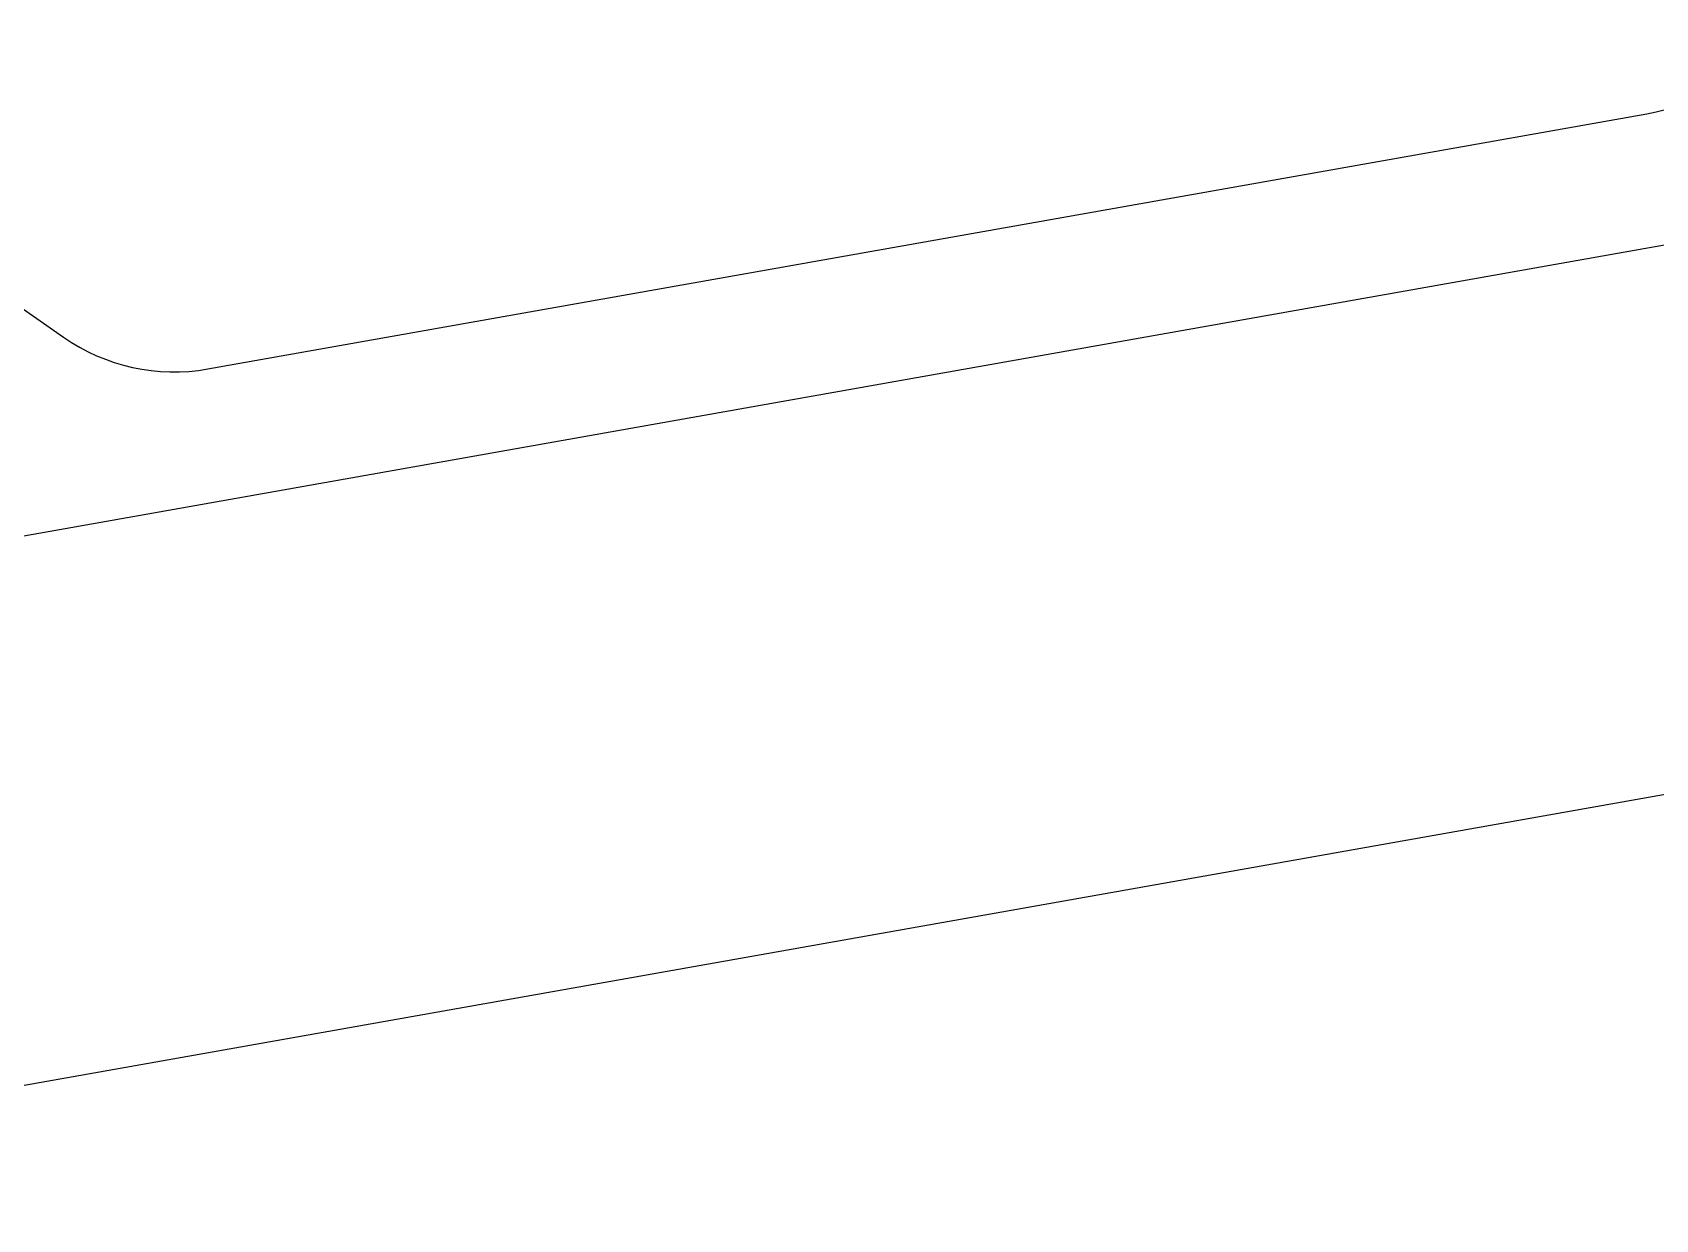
# Model space of a CAD drawing. Header units: millimetres. Extents: x 0 to 8967983, y -224399 to 13801.
# Drawn here: x 71345.552 to 71350.157, y -193466.8 to -193463.434 of the extents above; entities that cross this region are included whole.
import ezdxf

# ---------------------------------------------------------------- set-up
doc = ezdxf.new("R2010")
doc.units = ezdxf.units.MM
doc.header["$LTSCALE"] = 10
doc.layers.add('Архитектура', color=251, linetype='Continuous')

msp = doc.modelspace()

# ---------------------------------------------------------------- linework, layer by layer
at = {"layer": 'Архитектура', "lineweight": 25, "transparency": 33554684}
for points in [[(71390.4931, -193453.1157), (71350.871, -193460.1382), (71350.4759, -193460.7035), (71350.5823, -193461.3037), (71351.5427, -193461.1335), (71351.947, -193463.4145, -0.414362), (71351.7, -193463.7678), (71345.0972, -193464.9381, -0.414326)], [(71390.4931, -193453.1157), (71350.871, -193460.1382), (71350.4759, -193460.7035), (71350.5823, -193461.3037), (71351.5427, -193461.1335), (71351.947, -193463.4145, -0.414362), (71351.7, -193463.7678), (71345.0972, -193464.9381, -0.414326)], [(71390.4931, -193453.1157), (71350.871, -193460.1382), (71350.4759, -193460.7035), (71350.5823, -193461.3037), (71351.5427, -193461.1335), (71351.947, -193463.4145, -0.414362), (71351.7, -193463.7678), (71345.0972, -193464.9381, -0.414326)], [(71390.4931, -193453.1157), (71350.871, -193460.1382), (71350.4759, -193460.7035), (71350.5823, -193461.3037), (71351.5427, -193461.1335), (71351.947, -193463.4145, -0.414362), (71351.7, -193463.7678), (71345.0972, -193464.9381, -0.414326)], [(71390.4931, -193453.1157), (71350.871, -193460.1382), (71350.4759, -193460.7035), (71350.5823, -193461.3037), (71351.5427, -193461.1335), (71351.947, -193463.4145, -0.414362), (71351.7, -193463.7678), (71345.0972, -193464.9381, -0.414326)], [(71390.4931, -193453.1157), (71350.871, -193460.1382), (71350.4759, -193460.7035), (71350.5823, -193461.3037), (71351.5427, -193461.1335), (71351.947, -193463.4145, -0.414362), (71351.7, -193463.7678), (71345.0972, -193464.9381, -0.414326)], [(71390.4931, -193453.1157), (71350.871, -193460.1382), (71350.4759, -193460.7035), (71350.5823, -193461.3037), (71351.5427, -193461.1335), (71351.947, -193463.4145, -0.414362), (71351.7, -193463.7678), (71345.0972, -193464.9381, -0.414326)], [(71390.4931, -193453.1157), (71350.871, -193460.1382), (71350.4759, -193460.7035), (71350.5823, -193461.3037), (71351.5427, -193461.1335), (71351.947, -193463.4145, -0.414362), (71351.7, -193463.7678), (71345.0972, -193464.9381, -0.414326)], [(71390.4931, -193453.1157), (71350.871, -193460.1382), (71350.4759, -193460.7035), (71350.5823, -193461.3037), (71351.5427, -193461.1335), (71351.947, -193463.4145, -0.414362), (71351.7, -193463.7678), (71345.0972, -193464.9381, -0.414326)], [(71390.4931, -193453.1157), (71350.871, -193460.1382), (71350.4759, -193460.7035), (71350.5823, -193461.3037), (71351.5427, -193461.1335), (71351.947, -193463.4145, -0.414362), (71351.7, -193463.7678), (71345.0972, -193464.9381, -0.414326)], [(71390.4931, -193453.1157), (71350.871, -193460.1382), (71350.4759, -193460.7035), (71350.5823, -193461.3037), (71351.5427, -193461.1335), (71351.947, -193463.4145, -0.414362), (71351.7, -193463.7678), (71345.0972, -193464.9381, -0.414326)], [(71390.4931, -193453.1157), (71350.871, -193460.1382), (71350.4759, -193460.7035), (71350.5823, -193461.3037), (71351.5427, -193461.1335), (71351.947, -193463.4145, -0.414362), (71351.7, -193463.7678), (71345.0972, -193464.9381, -0.414326)], [(71390.4931, -193453.1157), (71350.871, -193460.1382), (71350.4759, -193460.7035), (71350.5823, -193461.3037), (71351.5427, -193461.1335), (71351.947, -193463.4145, -0.414362), (71351.7, -193463.7678), (71345.0972, -193464.9381, -0.414326)], [(71390.4931, -193453.1157), (71350.871, -193460.1382), (71350.4759, -193460.7035), (71350.5823, -193461.3037), (71351.5427, -193461.1335), (71351.947, -193463.4145, -0.414362), (71351.7, -193463.7678), (71345.0972, -193464.9381, -0.414326)], [(71390.4931, -193453.1157), (71350.871, -193460.1382), (71350.4759, -193460.7035), (71350.5823, -193461.3037), (71351.5427, -193461.1335), (71351.947, -193463.4145, -0.414362), (71351.7, -193463.7678), (71345.0972, -193464.9381, -0.414326)], [(71390.4931, -193453.1157), (71350.871, -193460.1382), (71350.4759, -193460.7035), (71350.5823, -193461.3037), (71351.5427, -193461.1335), (71351.947, -193463.4145, -0.414362), (71351.7, -193463.7678), (71345.0972, -193464.9381, -0.414326)], [(71390.4931, -193453.1157), (71350.871, -193460.1382), (71350.4759, -193460.7035), (71350.5823, -193461.3037), (71351.5427, -193461.1335), (71351.947, -193463.4145, -0.414362), (71351.7, -193463.7678), (71345.0972, -193464.9381, -0.414326)], [(71390.4931, -193453.1157), (71350.871, -193460.1382), (71350.4759, -193460.7035), (71350.5823, -193461.3037), (71351.5427, -193461.1335), (71351.947, -193463.4145, -0.414362), (71351.7, -193463.7678), (71345.0972, -193464.9381, -0.414326)], [(71390.4931, -193453.1157), (71350.871, -193460.1382), (71350.4759, -193460.7035), (71350.5823, -193461.3037), (71351.5427, -193461.1335), (71351.947, -193463.4145, -0.414362), (71351.7, -193463.7678), (71345.0972, -193464.9381, -0.414326)], [(71390.4931, -193453.1157), (71350.871, -193460.1382), (71350.4759, -193460.7035), (71350.5823, -193461.3037), (71351.5427, -193461.1335), (71351.947, -193463.4145, -0.414362), (71351.7, -193463.7678), (71345.0972, -193464.9381, -0.414326)], [(71390.4931, -193453.1157), (71350.871, -193460.1382), (71350.4759, -193460.7035), (71350.5823, -193461.3037), (71351.5427, -193461.1335), (71351.947, -193463.4145, -0.414362), (71351.7, -193463.7678), (71345.0972, -193464.9381, -0.414326)], [(71390.4931, -193453.1157), (71350.871, -193460.1382), (71350.4759, -193460.7035), (71350.5823, -193461.3037), (71351.5427, -193461.1335), (71351.947, -193463.4145, -0.414362), (71351.7, -193463.7678), (71345.0972, -193464.9381, -0.414326)], [(71390.4931, -193453.1157), (71350.871, -193460.1382), (71350.4759, -193460.7035), (71350.5823, -193461.3037), (71351.5427, -193461.1335), (71351.947, -193463.4145, -0.414362), (71351.7, -193463.7678), (71345.0972, -193464.9381, -0.414326)], [(71390.4931, -193453.1157), (71350.871, -193460.1382), (71350.4759, -193460.7035), (71350.5823, -193461.3037), (71351.5427, -193461.1335), (71351.947, -193463.4145, -0.414362), (71351.7, -193463.7678), (71345.0972, -193464.9381, -0.414326)], [(71390.4931, -193453.1157), (71350.871, -193460.1382), (71350.4759, -193460.7035), (71350.5823, -193461.3037), (71351.5427, -193461.1335), (71351.947, -193463.4145, -0.414362), (71351.7, -193463.7678), (71345.0972, -193464.9381, -0.414326)], [(71390.4931, -193453.1157), (71350.871, -193460.1382), (71350.4759, -193460.7035), (71350.5823, -193461.3037), (71351.5427, -193461.1335), (71351.947, -193463.4145, -0.414362), (71351.7, -193463.7678), (71345.0972, -193464.9381, -0.414326)], [(71390.4931, -193453.1157), (71350.871, -193460.1382), (71350.4759, -193460.7035), (71350.5823, -193461.3037), (71351.5427, -193461.1335), (71351.947, -193463.4145, -0.414362), (71351.7, -193463.7678), (71345.0972, -193464.9381, -0.414326)], [(71390.4931, -193453.1157), (71350.871, -193460.1382), (71350.4759, -193460.7035), (71350.5823, -193461.3037), (71351.5427, -193461.1335), (71351.947, -193463.4145, -0.414362), (71351.7, -193463.7678), (71345.0972, -193464.9381, -0.414326)], [(71390.4931, -193453.1157), (71350.871, -193460.1382), (71350.4759, -193460.7035), (71350.5823, -193461.3037), (71351.5427, -193461.1335), (71351.947, -193463.4145, -0.414362), (71351.7, -193463.7678), (71345.0972, -193464.9381, -0.414326)], [(71390.4931, -193453.1157), (71350.871, -193460.1382), (71350.4759, -193460.7035), (71350.5823, -193461.3037), (71351.5427, -193461.1335), (71351.947, -193463.4145, -0.414362), (71351.7, -193463.7678), (71345.0972, -193464.9381, -0.414326)], [(71390.4931, -193453.1157), (71350.871, -193460.1382), (71350.4759, -193460.7035), (71350.5823, -193461.3037), (71351.5427, -193461.1335), (71351.947, -193463.4145, -0.414362), (71351.7, -193463.7678), (71345.0972, -193464.9381, -0.414326)], [(71390.4931, -193453.1157), (71350.871, -193460.1382), (71350.4759, -193460.7035), (71350.5823, -193461.3037), (71351.5427, -193461.1335), (71351.947, -193463.4145, -0.414362), (71351.7, -193463.7678), (71345.0972, -193464.9381, -0.414326)], [(71390.4931, -193453.1157), (71350.871, -193460.1382), (71350.4759, -193460.7035), (71350.5823, -193461.3037), (71351.5427, -193461.1335), (71351.947, -193463.4145, -0.414362), (71351.7, -193463.7678), (71345.0972, -193464.9381, -0.414326)], [(71390.4931, -193453.1157), (71350.871, -193460.1382), (71350.4759, -193460.7035), (71350.5823, -193461.3037), (71351.5427, -193461.1335), (71351.947, -193463.4145, -0.414362), (71351.7, -193463.7678), (71345.0972, -193464.9381, -0.414326)], [(71390.4931, -193453.1157), (71350.871, -193460.1382), (71350.4759, -193460.7035), (71350.5823, -193461.3037), (71351.5427, -193461.1335), (71351.947, -193463.4145, -0.414362), (71351.7, -193463.7678), (71345.0972, -193464.9381, -0.414326)], [(71390.4931, -193453.1157), (71350.871, -193460.1382), (71350.4759, -193460.7035), (71350.5823, -193461.3037), (71351.5427, -193461.1335), (71351.947, -193463.4145, -0.414362), (71351.7, -193463.7678), (71345.0972, -193464.9381, -0.414326)], [(71390.4931, -193453.1157), (71350.871, -193460.1382), (71350.4759, -193460.7035), (71350.5823, -193461.3037), (71351.5427, -193461.1335), (71351.947, -193463.4145, -0.414362), (71351.7, -193463.7678), (71345.0972, -193464.9381, -0.414326)], [(71390.4931, -193453.1157), (71350.871, -193460.1382), (71350.4759, -193460.7035), (71350.5823, -193461.3037), (71351.5427, -193461.1335), (71351.947, -193463.4145, -0.414362), (71351.7, -193463.7678), (71345.0972, -193464.9381, -0.414326)], [(71390.4931, -193453.1157), (71350.871, -193460.1382), (71350.4759, -193460.7035), (71350.5823, -193461.3037), (71351.5427, -193461.1335), (71351.947, -193463.4145, -0.414362), (71351.7, -193463.7678), (71345.0972, -193464.9381, -0.414326)], [(71390.4931, -193453.1157), (71350.871, -193460.1382), (71350.4759, -193460.7035), (71350.5823, -193461.3037), (71351.5427, -193461.1335), (71351.947, -193463.4145, -0.414362), (71351.7, -193463.7678), (71345.0972, -193464.9381, -0.414326)], [(71390.4931, -193453.1157), (71350.871, -193460.1382), (71350.4759, -193460.7035), (71350.5823, -193461.3037), (71351.5427, -193461.1335), (71351.947, -193463.4145, -0.414362), (71351.7, -193463.7678), (71345.0972, -193464.9381, -0.414326)], [(71390.4931, -193453.1157), (71350.871, -193460.1382), (71350.4759, -193460.7035), (71350.5823, -193461.3037), (71351.5427, -193461.1335), (71351.947, -193463.4145, -0.414362), (71351.7, -193463.7678), (71345.0972, -193464.9381, -0.414326)], [(71390.4931, -193453.1157), (71350.871, -193460.1382), (71350.4759, -193460.7035), (71350.5823, -193461.3037), (71351.5427, -193461.1335), (71351.947, -193463.4145, -0.414362), (71351.7, -193463.7678), (71345.0972, -193464.9381, -0.414326)], [(71390.4931, -193453.1157), (71350.871, -193460.1382), (71350.4759, -193460.7035), (71350.5823, -193461.3037), (71351.5427, -193461.1335), (71351.947, -193463.4145, -0.414362), (71351.7, -193463.7678), (71345.0972, -193464.9381, -0.414326)], [(71390.4931, -193453.1157), (71350.871, -193460.1382), (71350.4759, -193460.7035), (71350.5823, -193461.3037), (71351.5427, -193461.1335), (71351.947, -193463.4145, -0.414362), (71351.7, -193463.7678), (71345.0972, -193464.9381, -0.414326)], [(71390.4931, -193453.1157), (71350.871, -193460.1382), (71350.4759, -193460.7035), (71350.5823, -193461.3037), (71351.5427, -193461.1335), (71351.947, -193463.4145, -0.414362), (71351.7, -193463.7678), (71345.0972, -193464.9381, -0.414326)], [(71337.274, -193458.4091, -0.164997), (71339.1412, -193461.8072), (71339.1625, -193461.9272, 0.414304), (71339.6572, -193462.273), (71343.3787, -193461.6134, 0.228696), (71343.6795, -193461.3963, -0.319049), (71344.1229, -193461.1782, -0.319002), (71344.475, -193461.525), (71344.6878, -193462.7255, -0.4144), (71344.5396, -193462.9375), (71344.2995, -193462.98, 0.668339), (71344.2267, -193463.31), (71345.6399, -193464.2978, 0.198883), (71346.05, -193464.3883), (71350.1317, -193463.6649, 0.198883), (71350.4856, -193463.4389), (71351.4733, -193462.0256, 0.668339), (71351.2915, -193461.7408), (71351.0514, -193461.7833, -0.4144), (71350.8394, -193461.6352), (71350.6266, -193460.4347, -0.710202), (71351.3294, -193460.0405, 0.228696), (71351.6865, -193460.1409), (71360.86, -193458.515, 0.414362)], [(71337.274, -193458.4091, -0.164997), (71339.1412, -193461.8072), (71339.1625, -193461.9272, 0.414304), (71339.6572, -193462.273), (71343.3787, -193461.6134, 0.228696), (71343.6795, -193461.3963, -0.319049), (71344.1229, -193461.1782, -0.319002), (71344.475, -193461.525), (71344.6878, -193462.7255, -0.4144), (71344.5396, -193462.9375), (71344.2995, -193462.98, 0.668339), (71344.2267, -193463.31), (71345.6399, -193464.2978, 0.198883), (71346.05, -193464.3883), (71350.1317, -193463.6649, 0.198883), (71350.4856, -193463.4389), (71351.4733, -193462.0256, 0.668339), (71351.2915, -193461.7408), (71351.0514, -193461.7833, -0.4144), (71350.8394, -193461.6352), (71350.6266, -193460.4347, -0.710202), (71351.3294, -193460.0405, 0.228696), (71351.6865, -193460.1409), (71360.86, -193458.515, 0.414362)], [(71337.274, -193458.4091, -0.164997), (71339.1412, -193461.8072), (71339.1625, -193461.9272, 0.414304), (71339.6572, -193462.273), (71343.3787, -193461.6134, 0.228696), (71343.6795, -193461.3963, -0.319049), (71344.1229, -193461.1782, -0.319002), (71344.475, -193461.525), (71344.6878, -193462.7255, -0.4144), (71344.5396, -193462.9375), (71344.2995, -193462.98, 0.668339), (71344.2267, -193463.31), (71345.6399, -193464.2978, 0.198883), (71346.05, -193464.3883), (71350.1317, -193463.6649, 0.198883), (71350.4856, -193463.4389), (71351.4733, -193462.0256, 0.668339), (71351.2915, -193461.7408), (71351.0514, -193461.7833, -0.4144), (71350.8394, -193461.6352), (71350.6266, -193460.4347, -0.710202), (71351.3294, -193460.0405, 0.228696), (71351.6865, -193460.1409), (71360.86, -193458.515, 0.414362)], [(71337.274, -193458.4091, -0.164997), (71339.1412, -193461.8072), (71339.1625, -193461.9272, 0.414304), (71339.6572, -193462.273), (71343.3787, -193461.6134, 0.228696), (71343.6795, -193461.3963, -0.319049), (71344.1229, -193461.1782, -0.319002), (71344.475, -193461.525), (71344.6878, -193462.7255, -0.4144), (71344.5396, -193462.9375), (71344.2995, -193462.98, 0.668339), (71344.2267, -193463.31), (71345.6399, -193464.2978, 0.198883), (71346.05, -193464.3883), (71350.1317, -193463.6649, 0.198883), (71350.4856, -193463.4389), (71351.4733, -193462.0256, 0.668339), (71351.2915, -193461.7408), (71351.0514, -193461.7833, -0.4144), (71350.8394, -193461.6352), (71350.6266, -193460.4347, -0.710202), (71351.3294, -193460.0405, 0.228696), (71351.6865, -193460.1409), (71360.86, -193458.515, 0.414362)], [(71337.274, -193458.4091, -0.164997), (71339.1412, -193461.8072), (71339.1625, -193461.9272, 0.414304), (71339.6572, -193462.273), (71343.3787, -193461.6134, 0.228696), (71343.6795, -193461.3963, -0.319049), (71344.1229, -193461.1782, -0.319002), (71344.475, -193461.525), (71344.6878, -193462.7255, -0.4144), (71344.5396, -193462.9375), (71344.2995, -193462.98, 0.668339), (71344.2267, -193463.31), (71345.6399, -193464.2978, 0.198883), (71346.05, -193464.3883), (71350.1317, -193463.6649, 0.198883), (71350.4856, -193463.4389), (71351.4733, -193462.0256, 0.668339), (71351.2915, -193461.7408), (71351.0514, -193461.7833, -0.4144), (71350.8394, -193461.6352), (71350.6266, -193460.4347, -0.710202), (71351.3294, -193460.0405, 0.228696), (71351.6865, -193460.1409), (71360.86, -193458.515, 0.414362)], [(71337.274, -193458.4091, -0.164997), (71339.1412, -193461.8072), (71339.1625, -193461.9272, 0.414304), (71339.6572, -193462.273), (71343.3787, -193461.6134, 0.228696), (71343.6795, -193461.3963, -0.319049), (71344.1229, -193461.1782, -0.319002), (71344.475, -193461.525), (71344.6878, -193462.7255, -0.4144), (71344.5396, -193462.9375), (71344.2995, -193462.98, 0.668339), (71344.2267, -193463.31), (71345.6399, -193464.2978, 0.198883), (71346.05, -193464.3883), (71350.1317, -193463.6649, 0.198883), (71350.4856, -193463.4389), (71351.4733, -193462.0256, 0.668339), (71351.2915, -193461.7408), (71351.0514, -193461.7833, -0.4144), (71350.8394, -193461.6352), (71350.6266, -193460.4347, -0.710202), (71351.3294, -193460.0405, 0.228696), (71351.6865, -193460.1409), (71360.86, -193458.515, 0.414362)], [(71337.274, -193458.4091, -0.164997), (71339.1412, -193461.8072), (71339.1625, -193461.9272, 0.414304), (71339.6572, -193462.273), (71343.3787, -193461.6134, 0.228696), (71343.6795, -193461.3963, -0.319049), (71344.1229, -193461.1782, -0.319002), (71344.475, -193461.525), (71344.6878, -193462.7255, -0.4144), (71344.5396, -193462.9375), (71344.2995, -193462.98, 0.668339), (71344.2267, -193463.31), (71345.6399, -193464.2978, 0.198883), (71346.05, -193464.3883), (71350.1317, -193463.6649, 0.198883), (71350.4856, -193463.4389), (71351.4733, -193462.0256, 0.668339), (71351.2915, -193461.7408), (71351.0514, -193461.7833, -0.4144), (71350.8394, -193461.6352), (71350.6266, -193460.4347, -0.710202), (71351.3294, -193460.0405, 0.228696), (71351.6865, -193460.1409), (71360.86, -193458.515, 0.414362)], [(71337.274, -193458.4091, -0.164997), (71339.1412, -193461.8072), (71339.1625, -193461.9272, 0.414304), (71339.6572, -193462.273), (71343.3787, -193461.6134, 0.228696), (71343.6795, -193461.3963, -0.319049), (71344.1229, -193461.1782, -0.319002), (71344.475, -193461.525), (71344.6878, -193462.7255, -0.4144), (71344.5396, -193462.9375), (71344.2995, -193462.98, 0.668339), (71344.2267, -193463.31), (71345.6399, -193464.2978, 0.198883), (71346.05, -193464.3883), (71350.1317, -193463.6649, 0.198883), (71350.4856, -193463.4389), (71351.4733, -193462.0256, 0.668339), (71351.2915, -193461.7408), (71351.0514, -193461.7833, -0.4144), (71350.8394, -193461.6352), (71350.6266, -193460.4347, -0.710202), (71351.3294, -193460.0405, 0.228696), (71351.6865, -193460.1409), (71360.86, -193458.515, 0.414362)], [(71337.274, -193458.4091, -0.164997), (71339.1412, -193461.8072), (71339.1625, -193461.9272, 0.414304), (71339.6572, -193462.273), (71343.3787, -193461.6134, 0.228696), (71343.6795, -193461.3963, -0.319049), (71344.1229, -193461.1782, -0.319002), (71344.475, -193461.525), (71344.6878, -193462.7255, -0.4144), (71344.5396, -193462.9375), (71344.2995, -193462.98, 0.668339), (71344.2267, -193463.31), (71345.6399, -193464.2978, 0.198883), (71346.05, -193464.3883), (71350.1317, -193463.6649, 0.198883), (71350.4856, -193463.4389), (71351.4733, -193462.0256, 0.668339), (71351.2915, -193461.7408), (71351.0514, -193461.7833, -0.4144), (71350.8394, -193461.6352), (71350.6266, -193460.4347, -0.710202), (71351.3294, -193460.0405, 0.228696), (71351.6865, -193460.1409), (71360.86, -193458.515, 0.414362)], [(71337.274, -193458.4091, -0.164997), (71339.1412, -193461.8072), (71339.1625, -193461.9272, 0.414304), (71339.6572, -193462.273), (71343.3787, -193461.6134, 0.228696), (71343.6795, -193461.3963, -0.319049), (71344.1229, -193461.1782, -0.319002), (71344.475, -193461.525), (71344.6878, -193462.7255, -0.4144), (71344.5396, -193462.9375), (71344.2995, -193462.98, 0.668339), (71344.2267, -193463.31), (71345.6399, -193464.2978, 0.198883), (71346.05, -193464.3883), (71350.1317, -193463.6649, 0.198883), (71350.4856, -193463.4389), (71351.4733, -193462.0256, 0.668339), (71351.2915, -193461.7408), (71351.0514, -193461.7833, -0.4144), (71350.8394, -193461.6352), (71350.6266, -193460.4347, -0.710202), (71351.3294, -193460.0405, 0.228696), (71351.6865, -193460.1409), (71360.86, -193458.515, 0.414362)], [(71337.274, -193458.4091, -0.164997), (71339.1412, -193461.8072), (71339.1625, -193461.9272, 0.414304), (71339.6572, -193462.273), (71343.3787, -193461.6134, 0.228696), (71343.6795, -193461.3963, -0.319049), (71344.1229, -193461.1782, -0.319002), (71344.475, -193461.525), (71344.6878, -193462.7255, -0.4144), (71344.5396, -193462.9375), (71344.2995, -193462.98, 0.668339), (71344.2267, -193463.31), (71345.6399, -193464.2978, 0.198883), (71346.05, -193464.3883), (71350.1317, -193463.6649, 0.198883), (71350.4856, -193463.4389), (71351.4733, -193462.0256, 0.668339), (71351.2915, -193461.7408), (71351.0514, -193461.7833, -0.4144), (71350.8394, -193461.6352), (71350.6266, -193460.4347, -0.710202), (71351.3294, -193460.0405, 0.228696), (71351.6865, -193460.1409), (71360.86, -193458.515, 0.414362)], [(71337.274, -193458.4091, -0.164997), (71339.1412, -193461.8072), (71339.1625, -193461.9272, 0.414304), (71339.6572, -193462.273), (71343.3787, -193461.6134, 0.228696), (71343.6795, -193461.3963, -0.319049), (71344.1229, -193461.1782, -0.319002), (71344.475, -193461.525), (71344.6878, -193462.7255, -0.4144), (71344.5396, -193462.9375), (71344.2995, -193462.98, 0.668339), (71344.2267, -193463.31), (71345.6399, -193464.2978, 0.198883), (71346.05, -193464.3883), (71350.1317, -193463.6649, 0.198883), (71350.4856, -193463.4389), (71351.4733, -193462.0256, 0.668339), (71351.2915, -193461.7408), (71351.0514, -193461.7833, -0.4144), (71350.8394, -193461.6352), (71350.6266, -193460.4347, -0.710202), (71351.3294, -193460.0405, 0.228696), (71351.6865, -193460.1409), (71360.86, -193458.515, 0.414362)], [(71337.274, -193458.4091, -0.164997), (71339.1412, -193461.8072), (71339.1625, -193461.9272, 0.414304), (71339.6572, -193462.273), (71343.3787, -193461.6134, 0.228696), (71343.6795, -193461.3963, -0.319049), (71344.1229, -193461.1782, -0.319002), (71344.475, -193461.525), (71344.6878, -193462.7255, -0.4144), (71344.5396, -193462.9375), (71344.2995, -193462.98, 0.668339), (71344.2267, -193463.31), (71345.6399, -193464.2978, 0.198883), (71346.05, -193464.3883), (71350.1317, -193463.6649, 0.198883), (71350.4856, -193463.4389), (71351.4733, -193462.0256, 0.668339), (71351.2915, -193461.7408), (71351.0514, -193461.7833, -0.4144), (71350.8394, -193461.6352), (71350.6266, -193460.4347, -0.710202), (71351.3294, -193460.0405, 0.228696), (71351.6865, -193460.1409), (71360.86, -193458.515, 0.414362)], [(71337.274, -193458.4091, -0.164997), (71339.1412, -193461.8072), (71339.1625, -193461.9272, 0.414304), (71339.6572, -193462.273), (71343.3787, -193461.6134, 0.228696), (71343.6795, -193461.3963, -0.319049), (71344.1229, -193461.1782, -0.319002), (71344.475, -193461.525), (71344.6878, -193462.7255, -0.4144), (71344.5396, -193462.9375), (71344.2995, -193462.98, 0.668339), (71344.2267, -193463.31), (71345.6399, -193464.2978, 0.198883), (71346.05, -193464.3883), (71350.1317, -193463.6649, 0.198883), (71350.4856, -193463.4389), (71351.4733, -193462.0256, 0.668339), (71351.2915, -193461.7408), (71351.0514, -193461.7833, -0.4144), (71350.8394, -193461.6352), (71350.6266, -193460.4347, -0.710202), (71351.3294, -193460.0405, 0.228696), (71351.6865, -193460.1409), (71360.86, -193458.515, 0.414362)], [(71337.274, -193458.4091, -0.164997), (71339.1412, -193461.8072), (71339.1625, -193461.9272, 0.414304), (71339.6572, -193462.273), (71343.3787, -193461.6134, 0.228696), (71343.6795, -193461.3963, -0.319049), (71344.1229, -193461.1782, -0.319002), (71344.475, -193461.525), (71344.6878, -193462.7255, -0.4144), (71344.5396, -193462.9375), (71344.2995, -193462.98, 0.668339), (71344.2267, -193463.31), (71345.6399, -193464.2978, 0.198883), (71346.05, -193464.3883), (71350.1317, -193463.6649, 0.198883), (71350.4856, -193463.4389), (71351.4733, -193462.0256, 0.668339), (71351.2915, -193461.7408), (71351.0514, -193461.7833, -0.4144), (71350.8394, -193461.6352), (71350.6266, -193460.4347, -0.710202), (71351.3294, -193460.0405, 0.228696), (71351.6865, -193460.1409), (71360.86, -193458.515, 0.414362)], [(71337.274, -193458.4091, -0.164997), (71339.1412, -193461.8072), (71339.1625, -193461.9272, 0.414304), (71339.6572, -193462.273), (71343.3787, -193461.6134, 0.228696), (71343.6795, -193461.3963, -0.319049), (71344.1229, -193461.1782, -0.319002), (71344.475, -193461.525), (71344.6878, -193462.7255, -0.4144), (71344.5396, -193462.9375), (71344.2995, -193462.98, 0.668339), (71344.2267, -193463.31), (71345.6399, -193464.2978, 0.198883), (71346.05, -193464.3883), (71350.1317, -193463.6649, 0.198883), (71350.4856, -193463.4389), (71351.4733, -193462.0256, 0.668339), (71351.2915, -193461.7408), (71351.0514, -193461.7833, -0.4144), (71350.8394, -193461.6352), (71350.6266, -193460.4347, -0.710202), (71351.3294, -193460.0405, 0.228696), (71351.6865, -193460.1409), (71360.86, -193458.515, 0.414362)], [(71337.274, -193458.4091, -0.164997), (71339.1412, -193461.8072), (71339.1625, -193461.9272, 0.414304), (71339.6572, -193462.273), (71343.3787, -193461.6134, 0.228696), (71343.6795, -193461.3963, -0.319049), (71344.1229, -193461.1782, -0.319002), (71344.475, -193461.525), (71344.6878, -193462.7255, -0.4144), (71344.5396, -193462.9375), (71344.2995, -193462.98, 0.668339), (71344.2267, -193463.31), (71345.6399, -193464.2978, 0.198883), (71346.05, -193464.3883), (71350.1317, -193463.6649, 0.198883), (71350.4856, -193463.4389), (71351.4733, -193462.0256, 0.668339), (71351.2915, -193461.7408), (71351.0514, -193461.7833, -0.4144), (71350.8394, -193461.6352), (71350.6266, -193460.4347, -0.710202), (71351.3294, -193460.0405, 0.228696), (71351.6865, -193460.1409), (71360.86, -193458.515, 0.414362)], [(71337.274, -193458.4091, -0.164997), (71339.1412, -193461.8072), (71339.1625, -193461.9272, 0.414304), (71339.6572, -193462.273), (71343.3787, -193461.6134, 0.228696), (71343.6795, -193461.3963, -0.319049), (71344.1229, -193461.1782, -0.319002), (71344.475, -193461.525), (71344.6878, -193462.7255, -0.4144), (71344.5396, -193462.9375), (71344.2995, -193462.98, 0.668339), (71344.2267, -193463.31), (71345.6399, -193464.2978, 0.198883), (71346.05, -193464.3883), (71350.1317, -193463.6649, 0.198883), (71350.4856, -193463.4389), (71351.4733, -193462.0256, 0.668339), (71351.2915, -193461.7408), (71351.0514, -193461.7833, -0.4144), (71350.8394, -193461.6352), (71350.6266, -193460.4347, -0.710202), (71351.3294, -193460.0405, 0.228696), (71351.6865, -193460.1409), (71360.86, -193458.515, 0.414362)], [(71337.274, -193458.4091, -0.164997), (71339.1412, -193461.8072), (71339.1625, -193461.9272, 0.414304), (71339.6572, -193462.273), (71343.3787, -193461.6134, 0.228696), (71343.6795, -193461.3963, -0.319049), (71344.1229, -193461.1782, -0.319002), (71344.475, -193461.525), (71344.6878, -193462.7255, -0.4144), (71344.5396, -193462.9375), (71344.2995, -193462.98, 0.668339), (71344.2267, -193463.31), (71345.6399, -193464.2978, 0.198883), (71346.05, -193464.3883), (71350.1317, -193463.6649, 0.198883), (71350.4856, -193463.4389), (71351.4733, -193462.0256, 0.668339), (71351.2915, -193461.7408), (71351.0514, -193461.7833, -0.4144), (71350.8394, -193461.6352), (71350.6266, -193460.4347, -0.710202), (71351.3294, -193460.0405, 0.228696), (71351.6865, -193460.1409), (71360.86, -193458.515, 0.414362)], [(71337.274, -193458.4091, -0.164997), (71339.1412, -193461.8072), (71339.1625, -193461.9272, 0.414304), (71339.6572, -193462.273), (71343.3787, -193461.6134, 0.228696), (71343.6795, -193461.3963, -0.319049), (71344.1229, -193461.1782, -0.319002), (71344.475, -193461.525), (71344.6878, -193462.7255, -0.4144), (71344.5396, -193462.9375), (71344.2995, -193462.98, 0.668339), (71344.2267, -193463.31), (71345.6399, -193464.2978, 0.198883), (71346.05, -193464.3883), (71350.1317, -193463.6649, 0.198883), (71350.4856, -193463.4389), (71351.4733, -193462.0256, 0.668339), (71351.2915, -193461.7408), (71351.0514, -193461.7833, -0.4144), (71350.8394, -193461.6352), (71350.6266, -193460.4347, -0.710202), (71351.3294, -193460.0405, 0.228696), (71351.6865, -193460.1409), (71360.86, -193458.515, 0.414362)], [(71337.274, -193458.4091, -0.164997), (71339.1412, -193461.8072), (71339.1625, -193461.9272, 0.414304), (71339.6572, -193462.273), (71343.3787, -193461.6134, 0.228696), (71343.6795, -193461.3963, -0.319049), (71344.1229, -193461.1782, -0.319002), (71344.475, -193461.525), (71344.6878, -193462.7255, -0.4144), (71344.5396, -193462.9375), (71344.2995, -193462.98, 0.668339), (71344.2267, -193463.31), (71345.6399, -193464.2978, 0.198883), (71346.05, -193464.3883), (71350.1317, -193463.6649, 0.198883), (71350.4856, -193463.4389), (71351.4733, -193462.0256, 0.668339), (71351.2915, -193461.7408), (71351.0514, -193461.7833, -0.4144), (71350.8394, -193461.6352), (71350.6266, -193460.4347, -0.710202), (71351.3294, -193460.0405, 0.228696), (71351.6865, -193460.1409), (71360.86, -193458.515, 0.414362)], [(71337.274, -193458.4091, -0.164997), (71339.1412, -193461.8072), (71339.1625, -193461.9272, 0.414304), (71339.6572, -193462.273), (71343.3787, -193461.6134, 0.228696), (71343.6795, -193461.3963, -0.319049), (71344.1229, -193461.1782, -0.319002), (71344.475, -193461.525), (71344.6878, -193462.7255, -0.4144), (71344.5396, -193462.9375), (71344.2995, -193462.98, 0.668339), (71344.2267, -193463.31), (71345.6399, -193464.2978, 0.198883), (71346.05, -193464.3883), (71350.1317, -193463.6649, 0.198883), (71350.4856, -193463.4389), (71351.4733, -193462.0256, 0.668339), (71351.2915, -193461.7408), (71351.0514, -193461.7833, -0.4144), (71350.8394, -193461.6352), (71350.6266, -193460.4347, -0.710202), (71351.3294, -193460.0405, 0.228696), (71351.6865, -193460.1409), (71360.86, -193458.515, 0.414362)], [(71337.274, -193458.4091, -0.164997), (71339.1412, -193461.8072), (71339.1625, -193461.9272, 0.414304), (71339.6572, -193462.273), (71343.3787, -193461.6134, 0.228696), (71343.6795, -193461.3963, -0.319049), (71344.1229, -193461.1782, -0.319002), (71344.475, -193461.525), (71344.6878, -193462.7255, -0.4144), (71344.5396, -193462.9375), (71344.2995, -193462.98, 0.668339), (71344.2267, -193463.31), (71345.6399, -193464.2978, 0.198883), (71346.05, -193464.3883), (71350.1317, -193463.6649, 0.198883), (71350.4856, -193463.4389), (71351.4733, -193462.0256, 0.668339), (71351.2915, -193461.7408), (71351.0514, -193461.7833, -0.4144), (71350.8394, -193461.6352), (71350.6266, -193460.4347, -0.710202), (71351.3294, -193460.0405, 0.228696), (71351.6865, -193460.1409), (71360.86, -193458.515, 0.414362)], [(71337.274, -193458.4091, -0.164997), (71339.1412, -193461.8072), (71339.1625, -193461.9272, 0.414304), (71339.6572, -193462.273), (71343.3787, -193461.6134, 0.228696), (71343.6795, -193461.3963, -0.319049), (71344.1229, -193461.1782, -0.319002), (71344.475, -193461.525), (71344.6878, -193462.7255, -0.4144), (71344.5396, -193462.9375), (71344.2995, -193462.98, 0.668339), (71344.2267, -193463.31), (71345.6399, -193464.2978, 0.198883), (71346.05, -193464.3883), (71350.1317, -193463.6649, 0.198883), (71350.4856, -193463.4389), (71351.4733, -193462.0256, 0.668339), (71351.2915, -193461.7408), (71351.0514, -193461.7833, -0.4144), (71350.8394, -193461.6352), (71350.6266, -193460.4347, -0.710202), (71351.3294, -193460.0405, 0.228696), (71351.6865, -193460.1409), (71360.86, -193458.515, 0.414362)], [(71337.274, -193458.4091, -0.164997), (71339.1412, -193461.8072), (71339.1625, -193461.9272, 0.414304), (71339.6572, -193462.273), (71343.3787, -193461.6134, 0.228696), (71343.6795, -193461.3963, -0.319049), (71344.1229, -193461.1782, -0.319002), (71344.475, -193461.525), (71344.6878, -193462.7255, -0.4144), (71344.5396, -193462.9375), (71344.2995, -193462.98, 0.668339), (71344.2267, -193463.31), (71345.6399, -193464.2978, 0.198883), (71346.05, -193464.3883), (71350.1317, -193463.6649, 0.198883), (71350.4856, -193463.4389), (71351.4733, -193462.0256, 0.668339), (71351.2915, -193461.7408), (71351.0514, -193461.7833, -0.4144), (71350.8394, -193461.6352), (71350.6266, -193460.4347, -0.710202), (71351.3294, -193460.0405, 0.228696), (71351.6865, -193460.1409), (71360.86, -193458.515, 0.414362)], [(71337.274, -193458.4091, -0.164997), (71339.1412, -193461.8072), (71339.1625, -193461.9272, 0.414304), (71339.6572, -193462.273), (71343.3787, -193461.6134, 0.228696), (71343.6795, -193461.3963, -0.319049), (71344.1229, -193461.1782, -0.319002), (71344.475, -193461.525), (71344.6878, -193462.7255, -0.4144), (71344.5396, -193462.9375), (71344.2995, -193462.98, 0.668339), (71344.2267, -193463.31), (71345.6399, -193464.2978, 0.198883), (71346.05, -193464.3883), (71350.1317, -193463.6649, 0.198883), (71350.4856, -193463.4389), (71351.4733, -193462.0256, 0.668339), (71351.2915, -193461.7408), (71351.0514, -193461.7833, -0.4144), (71350.8394, -193461.6352), (71350.6266, -193460.4347, -0.710202), (71351.3294, -193460.0405, 0.228696), (71351.6865, -193460.1409), (71360.86, -193458.515, 0.414362)], [(71337.274, -193458.4091, -0.164997), (71339.1412, -193461.8072), (71339.1625, -193461.9272, 0.414304), (71339.6572, -193462.273), (71343.3787, -193461.6134, 0.228696), (71343.6795, -193461.3963, -0.319049), (71344.1229, -193461.1782, -0.319002), (71344.475, -193461.525), (71344.6878, -193462.7255, -0.4144), (71344.5396, -193462.9375), (71344.2995, -193462.98, 0.668339), (71344.2267, -193463.31), (71345.6399, -193464.2978, 0.198883), (71346.05, -193464.3883), (71350.1317, -193463.6649, 0.198883), (71350.4856, -193463.4389), (71351.4733, -193462.0256, 0.668339), (71351.2915, -193461.7408), (71351.0514, -193461.7833, -0.4144), (71350.8394, -193461.6352), (71350.6266, -193460.4347, -0.710202), (71351.3294, -193460.0405, 0.228696), (71351.6865, -193460.1409), (71360.86, -193458.515, 0.414362)], [(71337.274, -193458.4091, -0.164997), (71339.1412, -193461.8072), (71339.1625, -193461.9272, 0.414304), (71339.6572, -193462.273), (71343.3787, -193461.6134, 0.228696), (71343.6795, -193461.3963, -0.319049), (71344.1229, -193461.1782, -0.319002), (71344.475, -193461.525), (71344.6878, -193462.7255, -0.4144), (71344.5396, -193462.9375), (71344.2995, -193462.98, 0.668339), (71344.2267, -193463.31), (71345.6399, -193464.2978, 0.198883), (71346.05, -193464.3883), (71350.1317, -193463.6649, 0.198883), (71350.4856, -193463.4389), (71351.4733, -193462.0256, 0.668339), (71351.2915, -193461.7408), (71351.0514, -193461.7833, -0.4144), (71350.8394, -193461.6352), (71350.6266, -193460.4347, -0.710202), (71351.3294, -193460.0405, 0.228696), (71351.6865, -193460.1409), (71360.86, -193458.515, 0.414362)], [(71337.274, -193458.4091, -0.164997), (71339.1412, -193461.8072), (71339.1625, -193461.9272, 0.414304), (71339.6572, -193462.273), (71343.3787, -193461.6134, 0.228696), (71343.6795, -193461.3963, -0.319049), (71344.1229, -193461.1782, -0.319002), (71344.475, -193461.525), (71344.6878, -193462.7255, -0.4144), (71344.5396, -193462.9375), (71344.2995, -193462.98, 0.668339), (71344.2267, -193463.31), (71345.6399, -193464.2978, 0.198883), (71346.05, -193464.3883), (71350.1317, -193463.6649, 0.198883), (71350.4856, -193463.4389), (71351.4733, -193462.0256, 0.668339), (71351.2915, -193461.7408), (71351.0514, -193461.7833, -0.4144), (71350.8394, -193461.6352), (71350.6266, -193460.4347, -0.710202), (71351.3294, -193460.0405, 0.228696), (71351.6865, -193460.1409), (71360.86, -193458.515, 0.414362)], [(71337.274, -193458.4091, -0.164997), (71339.1412, -193461.8072), (71339.1625, -193461.9272, 0.414304), (71339.6572, -193462.273), (71343.3787, -193461.6134, 0.228696), (71343.6795, -193461.3963, -0.319049), (71344.1229, -193461.1782, -0.319002), (71344.475, -193461.525), (71344.6878, -193462.7255, -0.4144), (71344.5396, -193462.9375), (71344.2995, -193462.98, 0.668339), (71344.2267, -193463.31), (71345.6399, -193464.2978, 0.198883), (71346.05, -193464.3883), (71350.1317, -193463.6649, 0.198883), (71350.4856, -193463.4389), (71351.4733, -193462.0256, 0.668339), (71351.2915, -193461.7408), (71351.0514, -193461.7833, -0.4144), (71350.8394, -193461.6352), (71350.6266, -193460.4347, -0.710202), (71351.3294, -193460.0405, 0.228696), (71351.6865, -193460.1409), (71360.86, -193458.515, 0.414362)], [(71337.274, -193458.4091, -0.164997), (71339.1412, -193461.8072), (71339.1625, -193461.9272, 0.414304), (71339.6572, -193462.273), (71343.3787, -193461.6134, 0.228696), (71343.6795, -193461.3963, -0.319049), (71344.1229, -193461.1782, -0.319002), (71344.475, -193461.525), (71344.6878, -193462.7255, -0.4144), (71344.5396, -193462.9375), (71344.2995, -193462.98, 0.668339), (71344.2267, -193463.31), (71345.6399, -193464.2978, 0.198883), (71346.05, -193464.3883), (71350.1317, -193463.6649, 0.198883), (71350.4856, -193463.4389), (71351.4733, -193462.0256, 0.668339), (71351.2915, -193461.7408), (71351.0514, -193461.7833, -0.4144), (71350.8394, -193461.6352), (71350.6266, -193460.4347, -0.710202), (71351.3294, -193460.0405, 0.228696), (71351.6865, -193460.1409), (71360.86, -193458.515, 0.414362)], [(71337.274, -193458.4091, -0.164997), (71339.1412, -193461.8072), (71339.1625, -193461.9272, 0.414304), (71339.6572, -193462.273), (71343.3787, -193461.6134, 0.228696), (71343.6795, -193461.3963, -0.319049), (71344.1229, -193461.1782, -0.319002), (71344.475, -193461.525), (71344.6878, -193462.7255, -0.4144), (71344.5396, -193462.9375), (71344.2995, -193462.98, 0.668339), (71344.2267, -193463.31), (71345.6399, -193464.2978, 0.198883), (71346.05, -193464.3883), (71350.1317, -193463.6649, 0.198883), (71350.4856, -193463.4389), (71351.4733, -193462.0256, 0.668339), (71351.2915, -193461.7408), (71351.0514, -193461.7833, -0.4144), (71350.8394, -193461.6352), (71350.6266, -193460.4347, -0.710202), (71351.3294, -193460.0405, 0.228696), (71351.6865, -193460.1409), (71360.86, -193458.515, 0.414362)], [(71337.274, -193458.4091, -0.164997), (71339.1412, -193461.8072), (71339.1625, -193461.9272, 0.414304), (71339.6572, -193462.273), (71343.3787, -193461.6134, 0.228696), (71343.6795, -193461.3963, -0.319049), (71344.1229, -193461.1782, -0.319002), (71344.475, -193461.525), (71344.6878, -193462.7255, -0.4144), (71344.5396, -193462.9375), (71344.2995, -193462.98, 0.668339), (71344.2267, -193463.31), (71345.6399, -193464.2978, 0.198883), (71346.05, -193464.3883), (71350.1317, -193463.6649, 0.198883), (71350.4856, -193463.4389), (71351.4733, -193462.0256, 0.668339), (71351.2915, -193461.7408), (71351.0514, -193461.7833, -0.4144), (71350.8394, -193461.6352), (71350.6266, -193460.4347, -0.710202), (71351.3294, -193460.0405, 0.228696), (71351.6865, -193460.1409), (71360.86, -193458.515, 0.414362)], [(71337.274, -193458.4091, -0.164997), (71339.1412, -193461.8072), (71339.1625, -193461.9272, 0.414304), (71339.6572, -193462.273), (71343.3787, -193461.6134, 0.228696), (71343.6795, -193461.3963, -0.319049), (71344.1229, -193461.1782, -0.319002), (71344.475, -193461.525), (71344.6878, -193462.7255, -0.4144), (71344.5396, -193462.9375), (71344.2995, -193462.98, 0.668339), (71344.2267, -193463.31), (71345.6399, -193464.2978, 0.198883), (71346.05, -193464.3883), (71350.1317, -193463.6649, 0.198883), (71350.4856, -193463.4389), (71351.4733, -193462.0256, 0.668339), (71351.2915, -193461.7408), (71351.0514, -193461.7833, -0.4144), (71350.8394, -193461.6352), (71350.6266, -193460.4347, -0.710202), (71351.3294, -193460.0405, 0.228696), (71351.6865, -193460.1409), (71360.86, -193458.515, 0.414362)], [(71337.274, -193458.4091, -0.164997), (71339.1412, -193461.8072), (71339.1625, -193461.9272, 0.414304), (71339.6572, -193462.273), (71343.3787, -193461.6134, 0.228696), (71343.6795, -193461.3963, -0.319049), (71344.1229, -193461.1782, -0.319002), (71344.475, -193461.525), (71344.6878, -193462.7255, -0.4144), (71344.5396, -193462.9375), (71344.2995, -193462.98, 0.668339), (71344.2267, -193463.31), (71345.6399, -193464.2978, 0.198883), (71346.05, -193464.3883), (71350.1317, -193463.6649, 0.198883), (71350.4856, -193463.4389), (71351.4733, -193462.0256, 0.668339), (71351.2915, -193461.7408), (71351.0514, -193461.7833, -0.4144), (71350.8394, -193461.6352), (71350.6266, -193460.4347, -0.710202), (71351.3294, -193460.0405, 0.228696), (71351.6865, -193460.1409), (71360.86, -193458.515, 0.414362)], [(71337.274, -193458.4091, -0.164997), (71339.1412, -193461.8072), (71339.1625, -193461.9272, 0.414304), (71339.6572, -193462.273), (71343.3787, -193461.6134, 0.228696), (71343.6795, -193461.3963, -0.319049), (71344.1229, -193461.1782, -0.319002), (71344.475, -193461.525), (71344.6878, -193462.7255, -0.4144), (71344.5396, -193462.9375), (71344.2995, -193462.98, 0.668339), (71344.2267, -193463.31), (71345.6399, -193464.2978, 0.198883), (71346.05, -193464.3883), (71350.1317, -193463.6649, 0.198883), (71350.4856, -193463.4389), (71351.4733, -193462.0256, 0.668339), (71351.2915, -193461.7408), (71351.0514, -193461.7833, -0.4144), (71350.8394, -193461.6352), (71350.6266, -193460.4347, -0.710202), (71351.3294, -193460.0405, 0.228696), (71351.6865, -193460.1409), (71360.86, -193458.515, 0.414362)], [(71337.274, -193458.4091, -0.164997), (71339.1412, -193461.8072), (71339.1625, -193461.9272, 0.414304), (71339.6572, -193462.273), (71343.3787, -193461.6134, 0.228696), (71343.6795, -193461.3963, -0.319049), (71344.1229, -193461.1782, -0.319002), (71344.475, -193461.525), (71344.6878, -193462.7255, -0.4144), (71344.5396, -193462.9375), (71344.2995, -193462.98, 0.668339), (71344.2267, -193463.31), (71345.6399, -193464.2978, 0.198883), (71346.05, -193464.3883), (71350.1317, -193463.6649, 0.198883), (71350.4856, -193463.4389), (71351.4733, -193462.0256, 0.668339), (71351.2915, -193461.7408), (71351.0514, -193461.7833, -0.4144), (71350.8394, -193461.6352), (71350.6266, -193460.4347, -0.710202), (71351.3294, -193460.0405, 0.228696), (71351.6865, -193460.1409), (71360.86, -193458.515, 0.414362)], [(71337.274, -193458.4091, -0.164997), (71339.1412, -193461.8072), (71339.1625, -193461.9272, 0.414304), (71339.6572, -193462.273), (71343.3787, -193461.6134, 0.228696), (71343.6795, -193461.3963, -0.319049), (71344.1229, -193461.1782, -0.319002), (71344.475, -193461.525), (71344.6878, -193462.7255, -0.4144), (71344.5396, -193462.9375), (71344.2995, -193462.98, 0.668339), (71344.2267, -193463.31), (71345.6399, -193464.2978, 0.198883), (71346.05, -193464.3883), (71350.1317, -193463.6649, 0.198883), (71350.4856, -193463.4389), (71351.4733, -193462.0256, 0.668339), (71351.2915, -193461.7408), (71351.0514, -193461.7833, -0.4144), (71350.8394, -193461.6352), (71350.6266, -193460.4347, -0.710202), (71351.3294, -193460.0405, 0.228696), (71351.6865, -193460.1409), (71360.86, -193458.515, 0.414362)], [(71337.274, -193458.4091, -0.164997), (71339.1412, -193461.8072), (71339.1625, -193461.9272, 0.414304), (71339.6572, -193462.273), (71343.3787, -193461.6134, 0.228696), (71343.6795, -193461.3963, -0.319049), (71344.1229, -193461.1782, -0.319002), (71344.475, -193461.525), (71344.6878, -193462.7255, -0.4144), (71344.5396, -193462.9375), (71344.2995, -193462.98, 0.668339), (71344.2267, -193463.31), (71345.6399, -193464.2978, 0.198883), (71346.05, -193464.3883), (71350.1317, -193463.6649, 0.198883), (71350.4856, -193463.4389), (71351.4733, -193462.0256, 0.668339), (71351.2915, -193461.7408), (71351.0514, -193461.7833, -0.4144), (71350.8394, -193461.6352), (71350.6266, -193460.4347, -0.710202), (71351.3294, -193460.0405, 0.228696), (71351.6865, -193460.1409), (71360.86, -193458.515, 0.414362)], [(71337.274, -193458.4091, -0.164997), (71339.1412, -193461.8072), (71339.1625, -193461.9272, 0.414304), (71339.6572, -193462.273), (71343.3787, -193461.6134, 0.228696), (71343.6795, -193461.3963, -0.319049), (71344.1229, -193461.1782, -0.319002), (71344.475, -193461.525), (71344.6878, -193462.7255, -0.4144), (71344.5396, -193462.9375), (71344.2995, -193462.98, 0.668339), (71344.2267, -193463.31), (71345.6399, -193464.2978, 0.198883), (71346.05, -193464.3883), (71350.1317, -193463.6649, 0.198883), (71350.4856, -193463.4389), (71351.4733, -193462.0256, 0.668339), (71351.2915, -193461.7408), (71351.0514, -193461.7833, -0.4144), (71350.8394, -193461.6352), (71350.6266, -193460.4347, -0.710202), (71351.3294, -193460.0405, 0.228696), (71351.6865, -193460.1409), (71360.86, -193458.515, 0.414362)], [(71337.274, -193458.4091, -0.164997), (71339.1412, -193461.8072), (71339.1625, -193461.9272, 0.414304), (71339.6572, -193462.273), (71343.3787, -193461.6134, 0.228696), (71343.6795, -193461.3963, -0.319049), (71344.1229, -193461.1782, -0.319002), (71344.475, -193461.525), (71344.6878, -193462.7255, -0.4144), (71344.5396, -193462.9375), (71344.2995, -193462.98, 0.668339), (71344.2267, -193463.31), (71345.6399, -193464.2978, 0.198883), (71346.05, -193464.3883), (71350.1317, -193463.6649, 0.198883), (71350.4856, -193463.4389), (71351.4733, -193462.0256, 0.668339), (71351.2915, -193461.7408), (71351.0514, -193461.7833, -0.4144), (71350.8394, -193461.6352), (71350.6266, -193460.4347, -0.710202), (71351.3294, -193460.0405, 0.228696), (71351.6865, -193460.1409), (71360.86, -193458.515, 0.414362)], [(71337.274, -193458.4091, -0.164997), (71339.1412, -193461.8072), (71339.1625, -193461.9272, 0.414304), (71339.6572, -193462.273), (71343.3787, -193461.6134, 0.228696), (71343.6795, -193461.3963, -0.319049), (71344.1229, -193461.1782, -0.319002), (71344.475, -193461.525), (71344.6878, -193462.7255, -0.4144), (71344.5396, -193462.9375), (71344.2995, -193462.98, 0.668339), (71344.2267, -193463.31), (71345.6399, -193464.2978, 0.198883), (71346.05, -193464.3883), (71350.1317, -193463.6649, 0.198883), (71350.4856, -193463.4389), (71351.4733, -193462.0256, 0.668339), (71351.2915, -193461.7408), (71351.0514, -193461.7833, -0.4144), (71350.8394, -193461.6352), (71350.6266, -193460.4347, -0.710202), (71351.3294, -193460.0405, 0.228696), (71351.6865, -193460.1409), (71360.86, -193458.515, 0.414362)], [(71337.274, -193458.4091, -0.164997), (71339.1412, -193461.8072), (71339.1625, -193461.9272, 0.414304), (71339.6572, -193462.273), (71343.3787, -193461.6134, 0.228696), (71343.6795, -193461.3963, -0.319049), (71344.1229, -193461.1782, -0.319002), (71344.475, -193461.525), (71344.6878, -193462.7255, -0.4144), (71344.5396, -193462.9375), (71344.2995, -193462.98, 0.668339), (71344.2267, -193463.31), (71345.6399, -193464.2978, 0.198883), (71346.05, -193464.3883), (71350.1317, -193463.6649, 0.198883), (71350.4856, -193463.4389), (71351.4733, -193462.0256, 0.668339), (71351.2915, -193461.7408), (71351.0514, -193461.7833, -0.4144), (71350.8394, -193461.6352), (71350.6266, -193460.4347, -0.710202), (71351.3294, -193460.0405, 0.228696), (71351.6865, -193460.1409), (71360.86, -193458.515, 0.414362)], [(71337.274, -193458.4091, -0.164997), (71339.1412, -193461.8072), (71339.1625, -193461.9272, 0.414304), (71339.6572, -193462.273), (71343.3787, -193461.6134, 0.228696), (71343.6795, -193461.3963, -0.319049), (71344.1229, -193461.1782, -0.319002), (71344.475, -193461.525), (71344.6878, -193462.7255, -0.4144), (71344.5396, -193462.9375), (71344.2995, -193462.98, 0.668339), (71344.2267, -193463.31), (71345.6399, -193464.2978, 0.198883), (71346.05, -193464.3883), (71350.1317, -193463.6649, 0.198883), (71350.4856, -193463.4389), (71351.4733, -193462.0256, 0.668339), (71351.2915, -193461.7408), (71351.0514, -193461.7833, -0.4144), (71350.8394, -193461.6352), (71350.6266, -193460.4347, -0.710202), (71351.3294, -193460.0405, 0.228696), (71351.6865, -193460.1409), (71360.86, -193458.515, 0.414362)], [(71337.274, -193458.4091, -0.164997), (71339.1412, -193461.8072), (71339.1625, -193461.9272, 0.414304), (71339.6572, -193462.273), (71343.3787, -193461.6134, 0.228696), (71343.6795, -193461.3963, -0.319049), (71344.1229, -193461.1782, -0.319002), (71344.475, -193461.525), (71344.6878, -193462.7255, -0.4144), (71344.5396, -193462.9375), (71344.2995, -193462.98, 0.668339), (71344.2267, -193463.31), (71345.6399, -193464.2978, 0.198883), (71346.05, -193464.3883), (71350.1317, -193463.6649, 0.198883), (71350.4856, -193463.4389), (71351.4733, -193462.0256, 0.668339), (71351.2915, -193461.7408), (71351.0514, -193461.7833, -0.4144), (71350.8394, -193461.6352), (71350.6266, -193460.4347, -0.710202), (71351.3294, -193460.0405, 0.228696), (71351.6865, -193460.1409), (71360.86, -193458.515, 0.414362)], [(71337.274, -193458.4091, -0.164997), (71339.1412, -193461.8072), (71339.1625, -193461.9272, 0.414304), (71339.6572, -193462.273), (71343.3787, -193461.6134, 0.228696), (71343.6795, -193461.3963, -0.319049), (71344.1229, -193461.1782, -0.319002), (71344.475, -193461.525), (71344.6878, -193462.7255, -0.4144), (71344.5396, -193462.9375), (71344.2995, -193462.98, 0.668339), (71344.2267, -193463.31), (71345.6399, -193464.2978, 0.198883), (71346.05, -193464.3883), (71350.1317, -193463.6649, 0.198883), (71350.4856, -193463.4389), (71351.4733, -193462.0256, 0.668339), (71351.2915, -193461.7408), (71351.0514, -193461.7833, -0.4144), (71350.8394, -193461.6352), (71350.6266, -193460.4347, -0.710202), (71351.3294, -193460.0405, 0.228696), (71351.6865, -193460.1409), (71360.86, -193458.515, 0.414362)], [(71345.3998, -193466.4413), (71352.7229, -193465.1434, 0.414326), (71353.5626, -193463.942), (71353.3498, -193462.7415, -0.082799), (71361.0493, -193460.2634), (71370.7735, -193458.54)], [(71345.3998, -193466.4413), (71352.7229, -193465.1434, 0.414326), (71353.5626, -193463.942), (71353.3498, -193462.7415, -0.082799), (71361.0493, -193460.2634), (71370.7735, -193458.54)], [(71345.3998, -193466.4413), (71352.7229, -193465.1434, 0.414326), (71353.5626, -193463.942), (71353.3498, -193462.7415, -0.082799), (71361.0493, -193460.2634), (71370.7735, -193458.54)], [(71345.3998, -193466.4413), (71352.7229, -193465.1434, 0.414326), (71353.5626, -193463.942), (71353.3498, -193462.7415, -0.082799), (71361.0493, -193460.2634), (71370.7735, -193458.54)], [(71345.3998, -193466.4413), (71352.7229, -193465.1434, 0.414326), (71353.5626, -193463.942), (71353.3498, -193462.7415, -0.082799), (71361.0493, -193460.2634), (71370.7735, -193458.54)], [(71345.3998, -193466.4413), (71352.7229, -193465.1434, 0.414326), (71353.5626, -193463.942), (71353.3498, -193462.7415, -0.082799), (71361.0493, -193460.2634), (71370.7735, -193458.54)], [(71345.3998, -193466.4413), (71352.7229, -193465.1434, 0.414326), (71353.5626, -193463.942), (71353.3498, -193462.7415, -0.082799), (71361.0493, -193460.2634), (71370.7735, -193458.54)], [(71345.3998, -193466.4413), (71352.7229, -193465.1434, 0.414326), (71353.5626, -193463.942), (71353.3498, -193462.7415, -0.082799), (71361.0493, -193460.2634), (71370.7735, -193458.54)], [(71345.3998, -193466.4413), (71352.7229, -193465.1434, 0.414326), (71353.5626, -193463.942), (71353.3498, -193462.7415, -0.082799), (71361.0493, -193460.2634), (71370.7735, -193458.54)], [(71345.3998, -193466.4413), (71352.7229, -193465.1434, 0.414326), (71353.5626, -193463.942), (71353.3498, -193462.7415, -0.082799), (71361.0493, -193460.2634), (71370.7735, -193458.54)], [(71345.3998, -193466.4413), (71352.7229, -193465.1434, 0.414326), (71353.5626, -193463.942), (71353.3498, -193462.7415, -0.082799), (71361.0493, -193460.2634), (71370.7735, -193458.54)], [(71345.3998, -193466.4413), (71352.7229, -193465.1434, 0.414326), (71353.5626, -193463.942), (71353.3498, -193462.7415, -0.082799), (71361.0493, -193460.2634), (71370.7735, -193458.54)], [(71345.3998, -193466.4413), (71352.7229, -193465.1434, 0.414326), (71353.5626, -193463.942), (71353.3498, -193462.7415, -0.082799), (71361.0493, -193460.2634), (71370.7735, -193458.54)], [(71345.3998, -193466.4413), (71352.7229, -193465.1434, 0.414326), (71353.5626, -193463.942), (71353.3498, -193462.7415, -0.082799), (71361.0493, -193460.2634), (71370.7735, -193458.54)], [(71345.3998, -193466.4413), (71352.7229, -193465.1434, 0.414326), (71353.5626, -193463.942), (71353.3498, -193462.7415, -0.082799), (71361.0493, -193460.2634), (71370.7735, -193458.54)], [(71345.3998, -193466.4413), (71352.7229, -193465.1434, 0.414326), (71353.5626, -193463.942), (71353.3498, -193462.7415, -0.082799), (71361.0493, -193460.2634), (71370.7735, -193458.54)], [(71345.3998, -193466.4413), (71352.7229, -193465.1434, 0.414326), (71353.5626, -193463.942), (71353.3498, -193462.7415, -0.082799), (71361.0493, -193460.2634), (71370.7735, -193458.54)], [(71345.3998, -193466.4413), (71352.7229, -193465.1434, 0.414326), (71353.5626, -193463.942), (71353.3498, -193462.7415, -0.082799), (71361.0493, -193460.2634), (71370.7735, -193458.54)], [(71345.3998, -193466.4413), (71352.7229, -193465.1434, 0.414326), (71353.5626, -193463.942), (71353.3498, -193462.7415, -0.082799), (71361.0493, -193460.2634), (71370.7735, -193458.54)], [(71345.3998, -193466.4413), (71352.7229, -193465.1434, 0.414326), (71353.5626, -193463.942), (71353.3498, -193462.7415, -0.082799), (71361.0493, -193460.2634), (71370.7735, -193458.54)], [(71345.3998, -193466.4413), (71352.7229, -193465.1434, 0.414326), (71353.5626, -193463.942), (71353.3498, -193462.7415, -0.082799), (71361.0493, -193460.2634), (71370.7735, -193458.54)], [(71345.3998, -193466.4413), (71352.7229, -193465.1434, 0.414326), (71353.5626, -193463.942), (71353.3498, -193462.7415, -0.082799), (71361.0493, -193460.2634), (71370.7735, -193458.54)], [(71345.3998, -193466.4413), (71352.7229, -193465.1434, 0.414326), (71353.5626, -193463.942), (71353.3498, -193462.7415, -0.082799), (71361.0493, -193460.2634), (71370.7735, -193458.54)], [(71345.3998, -193466.4413), (71352.7229, -193465.1434, 0.414326), (71353.5626, -193463.942), (71353.3498, -193462.7415, -0.082799), (71361.0493, -193460.2634), (71370.7735, -193458.54)], [(71345.3998, -193466.4413), (71352.7229, -193465.1434, 0.414326), (71353.5626, -193463.942), (71353.3498, -193462.7415, -0.082799), (71361.0493, -193460.2634), (71370.7735, -193458.54)], [(71345.3998, -193466.4413), (71352.7229, -193465.1434, 0.414326), (71353.5626, -193463.942), (71353.3498, -193462.7415, -0.082799), (71361.0493, -193460.2634), (71370.7735, -193458.54)], [(71345.3998, -193466.4413), (71352.7229, -193465.1434, 0.414326), (71353.5626, -193463.942), (71353.3498, -193462.7415, -0.082799), (71361.0493, -193460.2634), (71370.7735, -193458.54)], [(71345.3998, -193466.4413), (71352.7229, -193465.1434, 0.414326), (71353.5626, -193463.942), (71353.3498, -193462.7415, -0.082799), (71361.0493, -193460.2634), (71370.7735, -193458.54)], [(71345.3998, -193466.4413), (71352.7229, -193465.1434, 0.414326), (71353.5626, -193463.942), (71353.3498, -193462.7415, -0.082799), (71361.0493, -193460.2634), (71370.7735, -193458.54)], [(71345.3998, -193466.4413), (71352.7229, -193465.1434, 0.414326), (71353.5626, -193463.942), (71353.3498, -193462.7415, -0.082799), (71361.0493, -193460.2634), (71370.7735, -193458.54)], [(71345.3998, -193466.4413), (71352.7229, -193465.1434, 0.414326), (71353.5626, -193463.942), (71353.3498, -193462.7415, -0.082799), (71361.0493, -193460.2634), (71370.7735, -193458.54)], [(71345.3998, -193466.4413), (71352.7229, -193465.1434, 0.414326), (71353.5626, -193463.942), (71353.3498, -193462.7415, -0.082799), (71361.0493, -193460.2634), (71370.7735, -193458.54)], [(71345.3998, -193466.4413), (71352.7229, -193465.1434, 0.414326), (71353.5626, -193463.942), (71353.3498, -193462.7415, -0.082799), (71361.0493, -193460.2634), (71370.7735, -193458.54)], [(71345.3998, -193466.4413), (71352.7229, -193465.1434, 0.414326), (71353.5626, -193463.942), (71353.3498, -193462.7415, -0.082799), (71361.0493, -193460.2634), (71370.7735, -193458.54)], [(71345.3998, -193466.4413), (71352.7229, -193465.1434, 0.414326), (71353.5626, -193463.942), (71353.3498, -193462.7415, -0.082799), (71361.0493, -193460.2634), (71370.7735, -193458.54)], [(71345.3998, -193466.4413), (71352.7229, -193465.1434, 0.414326), (71353.5626, -193463.942), (71353.3498, -193462.7415, -0.082799), (71361.0493, -193460.2634), (71370.7735, -193458.54)], [(71345.3998, -193466.4413), (71352.7229, -193465.1434, 0.414326), (71353.5626, -193463.942), (71353.3498, -193462.7415, -0.082799), (71361.0493, -193460.2634), (71370.7735, -193458.54)], [(71345.3998, -193466.4413), (71352.7229, -193465.1434, 0.414326), (71353.5626, -193463.942), (71353.3498, -193462.7415, -0.082799), (71361.0493, -193460.2634), (71370.7735, -193458.54)], [(71345.3998, -193466.4413), (71352.7229, -193465.1434, 0.414326), (71353.5626, -193463.942), (71353.3498, -193462.7415, -0.082799), (71361.0493, -193460.2634), (71370.7735, -193458.54)], [(71345.3998, -193466.4413), (71352.7229, -193465.1434, 0.414326), (71353.5626, -193463.942), (71353.3498, -193462.7415, -0.082799), (71361.0493, -193460.2634), (71370.7735, -193458.54)], [(71345.3998, -193466.4413), (71352.7229, -193465.1434, 0.414326), (71353.5626, -193463.942), (71353.3498, -193462.7415, -0.082799), (71361.0493, -193460.2634), (71370.7735, -193458.54)], [(71345.3998, -193466.4413), (71352.7229, -193465.1434, 0.414326), (71353.5626, -193463.942), (71353.3498, -193462.7415, -0.082799), (71361.0493, -193460.2634), (71370.7735, -193458.54)], [(71345.3998, -193466.4413), (71352.7229, -193465.1434, 0.414326), (71353.5626, -193463.942), (71353.3498, -193462.7415, -0.082799), (71361.0493, -193460.2634), (71370.7735, -193458.54)], [(71345.3998, -193466.4413), (71352.7229, -193465.1434, 0.414326), (71353.5626, -193463.942), (71353.3498, -193462.7415, -0.082799), (71361.0493, -193460.2634), (71370.7735, -193458.54)], [(71345.3998, -193466.4413), (71352.7229, -193465.1434, 0.414326), (71353.5626, -193463.942), (71353.3498, -193462.7415, -0.082799), (71361.0493, -193460.2634), (71370.7735, -193458.54)], [(71345.3998, -193466.4413), (71352.7229, -193465.1434, 0.414326), (71353.5626, -193463.942), (71353.3498, -193462.7415, -0.082799), (71361.0493, -193460.2634), (71370.7735, -193458.54)]]:
    msp.add_lwpolyline(points, format="xyb", dxfattribs=at)
msp.add_arc((68711.0138, -184296.962), 9778.6546, 272.59254797, 356.63539137, dxfattribs=at)

doc.saveas('drawing.dxf')
